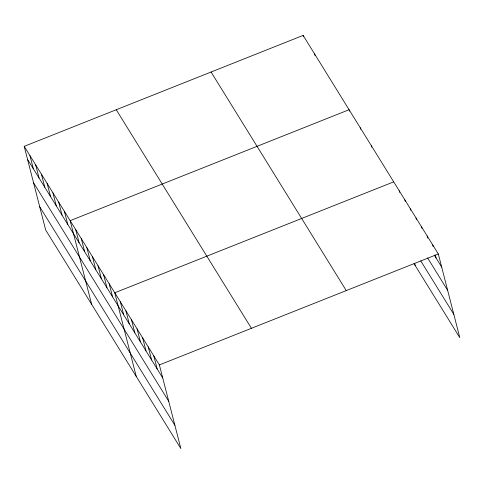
<?xml version="1.0" encoding="UTF-8"?>
<svg xmlns="http://www.w3.org/2000/svg" width="484" height="484" viewBox="0 0 484 484"><rect width="100%" height="100%" fill="white"/><g stroke="black" fill="none" stroke-linecap="round" stroke-linejoin="round"><path stroke-width="0.73" d="M24.2 146.35L159.381 364.912L180.865 448.589L45.684 230.021L24.2 146.35L303.135 35.411L438.316 253.979L459.8 337.651L414.074 263.719M393.704 181.851L114.775 292.79L136.258 376.461M159.381 364.912L438.316 253.979M434.233 255.02L441.668 267.041M427.578 257.887L447.652 290.346M420.729 260.858L453.817 314.352M211.084 72.019L346.266 290.588M116.251 109.741L251.432 328.303M27.558 159.417L162.739 377.98M33.535 182.716L168.722 401.284M39.7 206.722L174.881 425.291M432.738 244.958L433.113 246.41M435.346 255.122L436.096 258.026M427.16 235.944L427.723 238.122M421.588 226.929L421.957 228.381M416.01 217.915L416.385 219.367M410.432 208.894L410.807 210.346M404.86 199.88L405.229 201.332M399.282 190.865L399.657 192.317M414.631 263.338L415.187 265.522M371.397 145.787L371.772 147.239M360.247 127.752L360.622 129.204M349.466 111.175L349.097 109.723L70.162 220.662L91.645 304.339M314.624 53.99L314.999 55.442M303.135 35.411L303.504 36.863M153.803 355.897L157.161 368.965M148.231 346.883L151.583 359.951M142.653 337.868L146.011 350.936M137.075 328.854L140.433 341.916M131.503 319.833L134.855 332.901M125.925 310.819L129.282 323.887M120.347 301.804L123.704 314.872M109.196 283.769L112.548 296.837M103.618 274.755L106.976 287.823M98.046 265.74L101.398 278.808M92.468 256.726L95.82 269.794M86.89 247.711L90.248 260.773M81.312 238.691L84.67 251.759M75.74 229.676L79.092 242.744M64.414 211.369L67.772 224.437M58.673 202.082L62.025 215.15M52.925 192.795L56.283 205.857M47.184 183.503L50.536 196.571M41.436 174.216L44.788 187.284M35.689 164.923L39.047 177.991M29.947 155.636L33.299 168.704"/></g></svg>
